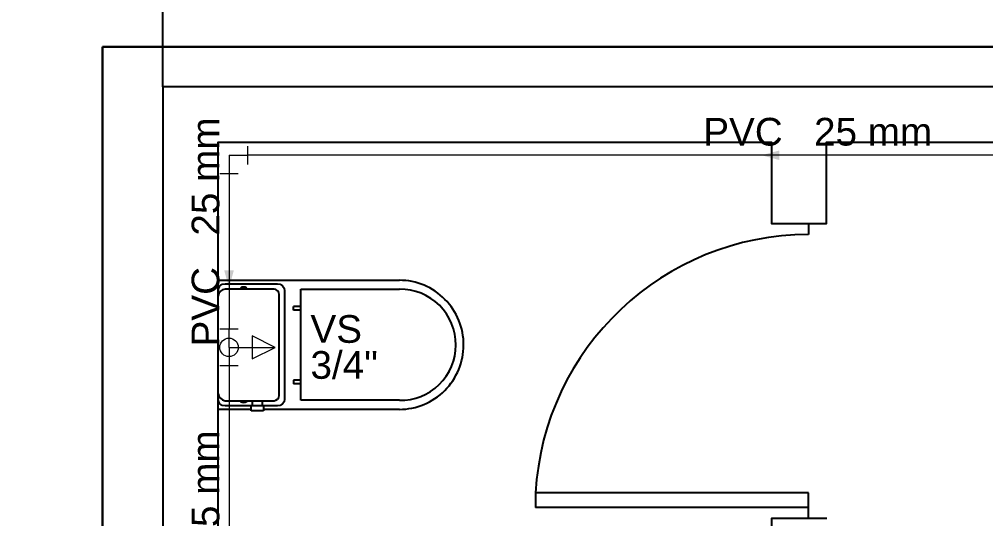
# Model space of a CAD drawing. Header units: millimetres. Extents: x 40 to 499, y -93 to 187.
# Drawn here: x 176.36 to 181.6, y 8.25 to 10.95 of the extents above; entities that cross this region are included whole.
import ezdxf

# ---------------------------------------------------------------- set-up
doc = ezdxf.new("R2010")
doc.units = ezdxf.units.MM
doc.header["$MEASUREMENT"] = 0
doc.layers.add('. Layaot', color=8, linetype='Continuous')
doc.layers.add('PROIEZIONI_finissime', color=251, linetype='Continuous')
for name, color, linetype, lineweight in [('AF-Condutos', 4, 'Continuous', 5), ('AF-Conexões', 9, 'Continuous', 5), ('AF-Sentido conduto', 9, 'Continuous', 5), ('AF-Textos conduto', 7, 'Continuous', 5), ('DI-Detalhes', 1, 'Continuous', 30), ('Textos', 7, 'Continuous', 5)]:
    doc.layers.add(name, color=color, linetype=linetype, lineweight=lineweight)
doc.styles.add('Arial', font='arial.ttf')

msp = doc.modelspace()

# ---------------------------------------------------------------- hatches: boundary and pattern name
at = {"layer": 'AF-Sentido conduto', "linetype": 'Continuous'}
for points in [[(180.3878, 10.2157), (180.4844, 10.1898), (180.4844, 10.2416)], [(177.4999, 9.4951), (177.5258, 9.5917), (177.474, 9.5917)]]:
    msp.add_hatch(color=1, dxfattribs=at).paths.add_polyline_path(points)

# ---------------------------------------------------------------- linework, layer by layer
at = {"layer": '. Layaot'}
for p, q in [((177.4413, 9.5341), (177.4427, 9.5369)), ((177.4413, 9.5314), (177.4413, 9.5341)), ((177.4413, 9.515), (177.4413, 9.5314)), ((177.4413, 9.1869), (177.4413, 9.515)), ((177.4413, 9.4808), (177.444, 9.4958)), ((177.4427, 9.5369), (177.4454, 9.5382)), ((177.444, 9.4958), (177.4509, 9.5082)), ((177.4454, 9.5382), (177.4481, 9.5382)), ((177.4481, 9.5382), (178.4237, 9.5382)), ((177.4509, 9.5082), (177.4632, 9.5164)), ((177.4645, 9.4863), (177.4536, 9.4781)), ((177.4632, 9.5164), (177.4782, 9.5191)), ((177.4782, 9.4904), (177.4645, 9.4863)), ((177.4782, 9.5191), (177.7626, 9.5191)), ((177.7448, 9.4904), (177.4782, 9.4904)), ((177.5616, 9.4958), (177.5616, 9.4945)), ((177.563, 9.4958), (177.5616, 9.4958)), ((177.5616, 9.4945), (177.5616, 9.4904)), ((177.5712, 9.4999), (177.563, 9.4958)), ((177.5794, 9.5013), (177.5712, 9.4999)), ((177.5876, 9.4999), (177.5794, 9.5013)), ((177.5958, 9.4958), (177.5876, 9.4999)), ((177.5958, 9.4945), (177.5958, 9.4958)), ((177.5958, 9.4904), (177.5958, 9.4945)), ((177.7544, 9.4876), (177.7448, 9.4904)), ((177.7626, 9.4808), (177.7544, 9.4876)), ((177.7626, 9.5191), (177.7776, 9.5164)), ((177.7776, 9.5164), (177.7899, 9.5082)), ((177.7899, 9.5082), (177.7981, 9.4958)), ((177.7981, 9.4958), (177.8009, 9.4808)), ((177.8892, 9.4891), (178.4237, 9.4891)), ((177.8892, 8.8874), (177.8892, 9.4891)), ((177.4454, 9.4658), (177.4413, 9.4521)), ((177.4536, 9.4781), (177.4454, 9.4658)), ((177.7694, 9.4726), (177.7626, 9.4808)), ((177.7721, 9.4617), (177.7694, 9.4726)), ((177.7721, 9.1869), (177.7721, 9.4617)), ((177.8009, 9.4808), (177.8009, 9.1869)), ((177.8492, 9.3764), (177.8492, 9.3964)), ((177.8892, 9.3964), (177.8492, 9.3964)), ((177.8892, 9.3764), (177.8492, 9.3764)), ((177.4413, 8.8615), (177.4413, 9.1869)), ((177.7721, 8.9135), (177.7721, 9.1869)), ((177.8009, 9.1869), (177.8009, 8.8943)), ((177.8892, 8.9964), (177.8492, 8.9964)), ((177.8492, 8.9964), (177.8492, 8.9764)), ((177.8892, 8.9764), (177.8492, 8.9764)), ((177.4413, 8.923), (177.4454, 8.9094)), ((177.7694, 8.9025), (177.7721, 8.9135)), ((177.444, 8.8793), (177.4413, 8.8943)), ((177.4413, 8.8437), (177.4413, 8.8615)), ((177.4509, 8.8683), (177.444, 8.8793)), ((177.4454, 8.9094), (177.4536, 8.8984)), ((177.4632, 8.8601), (177.4509, 8.8683)), ((177.4536, 8.8984), (177.4645, 8.8902)), ((177.4782, 8.8574), (177.4632, 8.8601)), ((177.4645, 8.8902), (177.4782, 8.8847)), ((177.4782, 8.8847), (177.7448, 8.8847)), ((177.6204, 8.8574), (177.4782, 8.8574)), ((177.5616, 8.8847), (177.5616, 8.882)), ((177.5616, 8.882), (177.5616, 8.8806)), ((177.5616, 8.8806), (177.563, 8.8806)), ((177.563, 8.8806), (177.5712, 8.8765)), ((177.5712, 8.8765), (177.5794, 8.8752)), ((177.5794, 8.8752), (177.5876, 8.8765)), ((177.5876, 8.8765), (177.5958, 8.8806)), ((177.5958, 8.882), (177.5958, 8.8847)), ((177.5958, 8.8806), (177.5958, 8.882)), ((177.6204, 8.8601), (177.686, 8.8601)), ((177.6204, 8.8383), (177.6204, 8.8601)), ((177.6245, 8.882), (177.6245, 8.8601)), ((177.6819, 8.882), (177.6245, 8.882)), ((177.6819, 8.8601), (177.6819, 8.882)), ((177.686, 8.8601), (177.686, 8.8383)), ((177.7626, 8.8574), (177.686, 8.8574)), ((177.7448, 8.8847), (177.7544, 8.8889)), ((177.7544, 8.8889), (177.7626, 8.8943)), ((177.7626, 8.8943), (177.7694, 8.9025)), ((177.7776, 8.8601), (177.7626, 8.8574)), ((177.7899, 8.8683), (177.7776, 8.8601)), ((177.7981, 8.8793), (177.7899, 8.8683)), ((177.8009, 8.8943), (177.7981, 8.8793)), ((178.4237, 8.8874), (177.8892, 8.8874)), ((177.4413, 8.8424), (177.4413, 8.8437)), ((177.4427, 8.8396), (177.4413, 8.8424)), ((177.4454, 8.8383), (177.4427, 8.8396)), ((177.4481, 8.8383), (177.4454, 8.8383)), ((177.6204, 8.8383), (177.4481, 8.8383)), ((177.6204, 8.8301), (177.6204, 8.8383)), ((177.686, 8.8301), (177.6204, 8.8301)), ((178.4237, 8.8383), (177.686, 8.8383)), ((177.686, 8.8383), (177.686, 8.8301))]:
    msp.add_line(p, q, dxfattribs=at)
at = {"layer": '. Layaot', "color": 7, "lineweight": 0}
for p, q in [((177.6204, 8.8601), (177.6204, 8.8383)), ((177.686, 8.8601), (177.6204, 8.8601)), ((177.6245, 8.882), (177.6245, 8.8601)), ((177.6819, 8.882), (177.6245, 8.882)), ((177.6245, 8.8601), (177.6819, 8.8601)), ((177.6819, 8.8601), (177.6819, 8.882)), ((177.686, 8.8383), (177.686, 8.8601)), ((177.6204, 8.8383), (177.6204, 8.8301)), ((177.6204, 8.8301), (177.686, 8.8301)), ((177.686, 8.8301), (177.686, 8.8383))]:
    msp.add_line(p, q, dxfattribs=at)
at = {"layer": '. Layaot'}
for centre, radius, start, end in [((178.4223, 9.1882), 0.35, 44.7762, 89.7762), ((178.4291, 9.1882), 0.3009, 45.3515, 90.9397), ((178.4223, 9.1882), 0.35, 359.7762, 44.7762), ((178.4291, 9.1882), 0.3009, 359.7633, 45.3515), ((178.4291, 9.1882), 0.3009, 314.4118, 359.7633), ((178.4223, 9.1882), 0.35, 315, 359.7762), ((178.4291, 9.1882), 0.3009, 269.0603, 314.4118), ((178.4223, 9.1882), 0.35, 270.2238, 315)]:
    msp.add_arc(centre, radius, start, end, dxfattribs=at)
msp.add_circle((169.9457, 37.0375), 130.1832)
at = {"layer": 'AF-Condutos'}
for p, q in [((183.5757, 10.2157), (177.5999, 10.2157)), ((177.4999, 10.1157), (177.4999, 9.2744)), ((177.4999, 9.0744), (177.4999, 6.9237))]:
    msp.add_line(p, q, dxfattribs=at)
at = {"layer": 'AF-Conexões', "color": 5}
for p, q in [((177.5999, 10.2657), (177.5999, 10.1657)), ((177.4999, 10.2157), (177.5999, 10.2157)), ((177.4999, 10.2157), (177.4999, 10.1157)), ((177.5499, 10.1157), (177.4499, 10.1157)), ((177.4499, 9.2744), (177.5499, 9.2744)), ((177.4999, 9.1744), (177.4999, 9.2744)), ((177.7499, 9.1744), (177.6249, 9.2369)), ((177.6249, 9.2369), (177.6249, 9.1119)), ((177.4999, 9.1744), (177.4999, 9.0744)), ((177.4999, 9.1744), (177.7499, 9.1744)), ((177.6249, 9.1119), (177.7499, 9.1744)), ((177.5499, 9.0744), (177.4499, 9.0744))]:
    msp.add_line(p, q, dxfattribs=at)
msp.add_circle((177.4999, 9.1744), 0.05, dxfattribs=at)
msp.add_circle((177.4999, 9.1744), 0.05, dxfattribs=at)
at = {"layer": 'AF-Sentido conduto', "color": 1}
for points in [[(180.7878, 10.2157), (180.3878, 10.2157)], [(177.4999, 9.8951), (177.4999, 9.4951)]]:
    msp.add_lwpolyline(points, dxfattribs=at)
at = {"layer": 'DI-Detalhes', "color": 6}
msp.add_lwpolyline([(176.8138, 10.803), (184.2711, 10.803), (184.2711, 3.1499), (176.8138, 3.1499), (176.8138, 10.803)], dxfattribs=at)
at = {"layer": 'PROIEZIONI_finissime'}
for p, q in [((180.6422, 9.8459), (180.6422, 9.7859)), ((180.6422, 8.3859), (179.1622, 8.3859)), ((179.1622, 8.3859), (179.1622, 8.3059)), ((180.6422, 8.2459), (180.6422, 8.3859)), ((180.6422, 8.3059), (179.1622, 8.3059))]:
    msp.add_line(p, q, dxfattribs=at)
for points in [[(177.1415, 10.5869), (177.1415, 12.9869), (184.0416, 12.9869), (184.0416, 17.0868), (186.9012, 17.0868)], [(180.7422, 8.2459), (180.4416, 8.2459), (180.4416, 8.0869), (177.4414, 8.0869), (177.4412, 10.2869), (180.4416, 10.2869), (180.4416, 9.8459), (180.741, 9.8459), (180.741, 10.2869), (183.7417, 10.2869), (183.7417, 5.2211), (184.0418, 5.2211), (184.0417, 10.5869), (177.1415, 10.5869), (177.1416, -6.1531)]]:
    msp.add_lwpolyline(points, dxfattribs=at)
msp.add_arc((180.6438, 8.3018), 1.4841, 90.065, 176.7527, dxfattribs=at)

# ---------------------------------------------------------------- texts
at = {"layer": 'AF-Textos conduto', "char_height": 0.15, "rotation": 90.0002, "line_spacing_factor": 0.6, "style": 'Arial'}
for s, insert, width, attachment_point in [('25 mm', (177.4494, 9.7801), 1.280716, 7), ('PVC', (177.4494, 9.6101), 0.862043, 9), ('25 mm', (177.4494, 8.084), 1.280716, 7)]:
    msp.add_mtext(s, dxfattribs=dict(at, insert=insert, width=width, attachment_point=attachment_point))
at = {"layer": 'AF-Textos conduto', "char_height": 0.15, "line_spacing_factor": 0.6, "style": 'Arial'}
for s, insert, width, attachment_point in [('PVC', (180.5028, 10.2662), 0.862043, 9), ('25 mm', (180.6728, 10.2662), 1.280716, 7)]:
    msp.add_mtext(s, dxfattribs=dict(at, insert=insert, width=width, attachment_point=attachment_point))
at = {"layer": 'Textos', "char_height": 0.15, "attachment_point": 7, "line_spacing_factor": 0.6, "style": 'Arial'}
for s, insert, width in [('VS', (177.9416, 9.1969), 0.559299), ('3/4"', (177.9416, 9.0019), 0.73125)]:
    msp.add_mtext(s, dxfattribs=dict(at, insert=insert, width=width))

doc.saveas('drawing.dxf')
